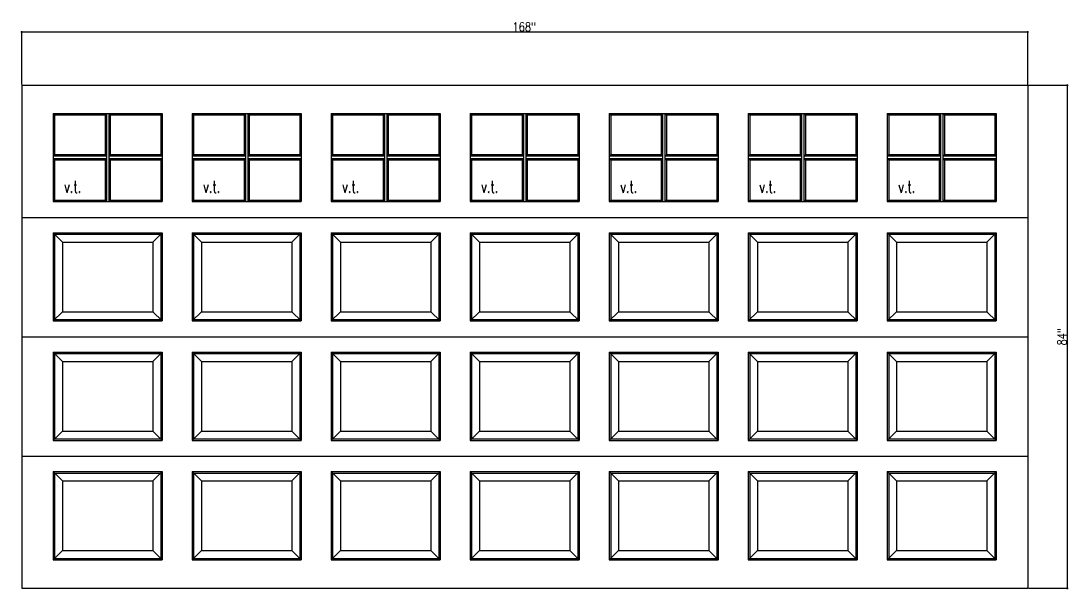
# Model space of a CAD drawing. Header units: inches. Extents: x 1985 to 11287, y 379 to 3234.
# Drawn here: x 9522.2 to 9697.1, y 2849.9 to 2944.8 of the extents above; entities that cross this region are included whole.
import ezdxf

# ---------------------------------------------------------------- set-up
doc = ezdxf.new("R2010")
doc.units = ezdxf.units.IN
doc.header["$MEASUREMENT"] = 0
doc.layers.get('0').update_dxf_attribs({"linetype": 'CONTINUOUS'})
doc.layers.get('Defpoints').update_dxf_attribs({"linetype": 'CONTINUOUS'})
doc.layers.add('COTE1-1 99', color=7, linetype='CONTINUOUS')
doc.layers.add('elevation 99', color=7, linetype='CONTINUOUS')
doc.styles.get("Standard").update_dxf_attribs({"font": 'txt.shx', "width": 0.8})
doc.dimstyles.new('Elevation', dxfattribs={"dimscale": 2, "dimtxt": 0.75, "dimasz": 0.0625, "dimexe": 0.0625, "dimexo": 0.0625, "dimgap": 0.0625, "dimtad": 1, "dimdec": 5, "dimzin": 0, "dimdsep": 46, "dimlunit": 5, "dimtxsty": 'Standard', "dimblk1": 'OBLIQUE', "dimblk2": 'OBLIQUE', "dimsah": 1, "dimcen": 2, "dimdle": 0.0625, "dimclrd": 1, "dimclre": 1, "dimadec": 1, "dimazin": 0, "dimtfac": 0.375, "dimtdec": 5, "dimtmove": 0, "dimatfit": 3, "dimldrblk": 'OBLIQUE', "dimfxl": 1, "dimfrac": 2, "dimtolj": 1, "dimtzin": 0, "dimarcsym": 0})

# ---------------------------------------------------------------- blocks, each defined once
blk = doc.blocks.new('_OBLIQUE')
at = {"color": 0, "linetype": 'ByBlock'}
blk.add_line((-0.5, -0.5), (0.5, 0.5), dxfattribs=at)
blk = doc.blocks.new('*D74')
at = {"layer": 'COTE1-1 99', "color": 1, "lineweight": -2, "transparency": 16777216}
for p, q in [((9690.44, 2942.93), (9522.19, 2942.93)), ((9522.32, 2934.18), (9522.32, 2943.06)), ((9690.32, 2934.18), (9690.32, 2943.06))]:
    blk.add_line(p, q, dxfattribs=at)
at = {"layer": 'Defpoints', "color": 0, "transparency": 16777216}
for p in [(9522.32, 2942.93), (9522.32, 2934.05), (9690.32, 2934.05)]:
    blk.add_point(p, dxfattribs=at)
at = {"layer": 'COTE1-1 99', "color": 1, "lineweight": -2, "transparency": 16777216, "xscale": 0.125, "yscale": 0.125, "zscale": 0.125, "rotation": 180}
blk.add_blockref('_OBLIQUE', (9522.32, 2942.93), dxfattribs=at)
at = {"layer": 'COTE1-1 99', "color": 1, "lineweight": -2, "transparency": 16777216, "xscale": 0.125, "yscale": 0.125, "zscale": 0.125}
blk.add_blockref('_OBLIQUE', (9690.32, 2942.93), dxfattribs=at)
at = {"layer": 'COTE1-1 99', "color": 0, "transparency": 16777216, "insert": (9606.25, 2943.81), "char_height": 1.5, "attachment_point": 5}
blk.add_mtext('\\A1;168"', dxfattribs=at)
blk = doc.blocks.new('*D75')
at = {"layer": 'COTE1-1 99', "color": 1, "lineweight": -2, "transparency": 16777216}
for p, q in [((9690.44, 2934.05), (9697.05, 2934.05)), ((9696.93, 2934.18), (9696.93, 2849.93)), ((9690.44, 2850.05), (9697.05, 2850.05))]:
    blk.add_line(p, q, dxfattribs=at)
at = {"layer": 'Defpoints', "color": 0, "transparency": 16777216}
for p in [(9690.32, 2934.05), (9690.32, 2850.05), (9696.93, 2850.05)]:
    blk.add_point(p, dxfattribs=at)
at = {"layer": 'COTE1-1 99', "color": 1, "lineweight": -2, "transparency": 16777216, "xscale": 0.125, "yscale": 0.125, "zscale": 0.125}
for p, rotation in [((9696.93, 2934.05), 90), ((9696.93, 2850.05), 270)]:
    blk.add_blockref('_OBLIQUE', p, dxfattribs=dict(at, rotation=rotation))
at = {"layer": 'COTE1-1 99', "color": 0, "transparency": 16777216, "insert": (9696.05, 2892.05), "char_height": 1.5, "attachment_point": 5, "rotation": 90}
blk.add_mtext('\\A1;84"', dxfattribs=at)

msp = doc.modelspace()

# ---------------------------------------------------------------- linework, layer by layer
at = {"layer": 'elevation 99'}
for p, q in [((9522.318175, 2934.053961), (9690.318175, 2934.053961)), ((9522.318175, 2934.053961), (9522.318175, 2850.053961)), ((9527.818175, 2934.053961), (9568.746575, 2934.053961)), ((9574.246575, 2934.053961), (9615.174975, 2934.053961)), ((9690.318175, 2934.053961), (9690.318175, 2850.053961)), ((9527.585175, 2929.349511), (9545.765375, 2929.349511)), ((9527.585175, 2929.349511), (9527.585175, 2914.633461)), ((9527.585175, 2929.349511), (9527.818175, 2929.116511)), ((9527.818175, 2929.116511), (9536.237775, 2929.116511)), ((9527.818175, 2929.116511), (9527.818175, 2922.429011)), ((9536.237775, 2929.116511), (9536.470775, 2929.349511)), ((9536.237775, 2929.116511), (9536.237775, 2922.428961)), ((9536.470775, 2929.349511), (9536.470775, 2914.633461)), ((9536.470775, 2929.349511), (9536.879775, 2929.349511)), ((9536.879775, 2929.349511), (9536.879775, 2914.633461)), ((9536.879775, 2929.349511), (9537.112775, 2929.116511)), ((9537.112775, 2929.116511), (9545.532375, 2929.116511)), ((9537.112775, 2929.116511), (9537.112775, 2922.428961)), ((9545.765375, 2929.349511), (9545.532375, 2929.116511)), ((9545.532375, 2929.116511), (9545.532375, 2922.429011)), ((9545.765375, 2929.349511), (9545.765375, 2914.633461)), ((9550.799375, 2929.349511), (9568.979575, 2929.349511)), ((9550.799375, 2929.349511), (9550.799375, 2914.633461)), ((9550.799375, 2929.349511), (9551.032375, 2929.116511)), ((9551.032375, 2929.116511), (9559.451975, 2929.116511)), ((9551.032375, 2929.116511), (9551.032375, 2922.429011)), ((9559.451975, 2929.116511), (9559.684975, 2929.349511)), ((9559.451975, 2929.116511), (9559.451975, 2922.428961)), ((9559.684975, 2929.349511), (9559.684975, 2914.633461)), ((9559.684975, 2929.349511), (9560.093975, 2929.349511)), ((9560.093975, 2929.349511), (9560.093975, 2914.633461)), ((9560.093975, 2929.349511), (9560.326975, 2929.116511)), ((9560.326975, 2929.116511), (9568.746575, 2929.116511)), ((9560.326975, 2929.116511), (9560.326975, 2922.428961)), ((9568.979575, 2929.349511), (9568.746575, 2929.116511)), ((9568.746575, 2929.116511), (9568.746575, 2922.429011)), ((9568.979575, 2929.349511), (9568.979575, 2914.633461)), ((9574.013575, 2929.349511), (9592.193775, 2929.349511)), ((9574.013575, 2929.349511), (9574.013575, 2914.633461)), ((9574.013575, 2929.349511), (9574.246575, 2929.116511)), ((9574.246575, 2929.116511), (9582.666175, 2929.116511)), ((9574.246575, 2929.116511), (9574.246575, 2922.429011)), ((9582.666175, 2929.116511), (9582.899175, 2929.349511)), ((9582.666175, 2929.116511), (9582.666175, 2922.428961)), ((9582.899175, 2929.349511), (9582.899175, 2914.633461)), ((9582.899175, 2929.349511), (9583.308175, 2929.349511)), ((9583.308175, 2929.349511), (9583.308175, 2914.633461)), ((9583.308175, 2929.349511), (9583.541175, 2929.116511)), ((9583.541175, 2929.116511), (9591.960775, 2929.116511)), ((9583.541175, 2929.116511), (9583.541175, 2922.428961)), ((9592.193775, 2929.349511), (9591.960775, 2929.116511)), ((9591.960775, 2929.116511), (9591.960775, 2922.429011)), ((9592.193775, 2929.349511), (9592.193775, 2914.633461)), ((9597.227775, 2929.349511), (9615.407975, 2929.349511)), ((9597.227775, 2929.349511), (9597.227775, 2914.633461)), ((9597.227775, 2929.349511), (9597.460775, 2929.116511)), ((9597.460775, 2929.116511), (9605.880375, 2929.116511)), ((9597.460775, 2929.116511), (9597.460775, 2922.429011)), ((9605.880375, 2929.116511), (9606.113375, 2929.349511)), ((9605.880375, 2929.116511), (9605.880375, 2922.428961)), ((9606.113375, 2929.349511), (9606.113375, 2914.633461)), ((9606.113375, 2929.349511), (9606.522375, 2929.349511)), ((9606.522375, 2929.349511), (9606.522375, 2914.633461)), ((9606.522375, 2929.349511), (9606.755375, 2929.116511)), ((9606.755375, 2929.116511), (9615.174975, 2929.116511)), ((9606.755375, 2929.116511), (9606.755375, 2922.428961)), ((9615.407975, 2929.349511), (9615.174975, 2929.116511)), ((9615.174975, 2929.116511), (9615.174975, 2922.429011)), ((9615.407975, 2929.349511), (9615.407975, 2914.633461)), ((9620.441975, 2929.349511), (9638.622175, 2929.349511)), ((9620.441975, 2929.349511), (9620.441975, 2914.633461)), ((9620.441975, 2929.349511), (9620.674975, 2929.116511)), ((9620.674975, 2929.116511), (9629.094575, 2929.116511)), ((9620.674975, 2929.116511), (9620.674975, 2922.429011)), ((9629.094575, 2929.116511), (9629.327575, 2929.349511)), ((9629.094575, 2929.116511), (9629.094575, 2922.428961)), ((9629.327575, 2929.349511), (9629.327575, 2914.633461)), ((9629.327575, 2929.349511), (9629.736575, 2929.349511)), ((9629.736575, 2929.349511), (9629.736575, 2914.633461)), ((9629.736575, 2929.349511), (9629.969575, 2929.116511)), ((9629.969575, 2929.116511), (9638.389175, 2929.116511)), ((9629.969575, 2929.116511), (9629.969575, 2922.428961)), ((9638.622175, 2929.349511), (9638.389175, 2929.116511)), ((9638.389175, 2929.116511), (9638.389175, 2922.429011)), ((9638.622175, 2929.349511), (9638.622175, 2914.633461)), ((9643.656175, 2929.349511), (9661.836375, 2929.349511)), ((9643.656175, 2929.349511), (9643.656175, 2914.633461)), ((9643.656175, 2929.349511), (9643.889175, 2929.116511)), ((9643.889175, 2929.116511), (9652.308775, 2929.116511)), ((9643.889175, 2929.116511), (9643.889175, 2922.429011)), ((9652.308775, 2929.116511), (9652.541775, 2929.349511)), ((9652.308775, 2929.116511), (9652.308775, 2922.428961)), ((9652.541775, 2929.349511), (9652.541775, 2914.633461)), ((9652.541775, 2929.349511), (9652.950775, 2929.349511)), ((9652.950775, 2929.349511), (9652.950775, 2914.633461)), ((9652.950775, 2929.349511), (9653.183775, 2929.116511)), ((9653.183775, 2929.116511), (9661.603375, 2929.116511)), ((9653.183775, 2929.116511), (9653.183775, 2922.428961)), ((9661.836375, 2929.349511), (9661.603375, 2929.116511)), ((9661.603375, 2929.116511), (9661.603375, 2922.429011)), ((9661.836375, 2929.349511), (9661.836375, 2914.633461)), ((9666.870375, 2929.349511), (9685.050575, 2929.349511)), ((9666.870375, 2929.349511), (9666.870375, 2914.633461)), ((9666.870375, 2929.349511), (9667.103375, 2929.116511)), ((9667.103375, 2929.116511), (9675.522975, 2929.116511)), ((9667.103375, 2929.116511), (9667.103375, 2922.429011)), ((9675.522975, 2929.116511), (9675.755975, 2929.349511)), ((9675.522975, 2929.116511), (9675.522975, 2922.428961)), ((9675.755975, 2929.349511), (9675.755975, 2914.633461)), ((9675.755975, 2929.349511), (9676.164975, 2929.349511)), ((9676.164975, 2929.349511), (9676.164975, 2914.633461)), ((9676.164975, 2929.349511), (9676.397975, 2929.116511)), ((9676.397975, 2929.116511), (9684.817575, 2929.116511)), ((9676.397975, 2929.116511), (9676.397975, 2922.428961)), ((9685.050575, 2929.349511), (9684.817575, 2929.116511)), ((9684.817575, 2929.116511), (9684.817575, 2922.429011)), ((9685.050575, 2929.349511), (9685.050575, 2914.633461)), ((9527.818175, 2922.429011), (9527.585175, 2922.196011)), ((9534.576241, 2922.195961), (9527.585175, 2922.196011)), ((9534.343241, 2922.428961), (9527.818175, 2922.429011)), ((9536.470775, 2922.195961), (9532.971475, 2922.196011)), ((9536.237775, 2922.428961), (9534.343241, 2922.428961)), ((9536.470775, 2922.195961), (9536.237775, 2922.428961)), ((9536.879775, 2922.195961), (9537.112775, 2922.428961)), ((9545.765375, 2922.196011), (9536.879775, 2922.195961)), ((9545.532375, 2922.429011), (9537.112775, 2922.428961)), ((9545.765375, 2922.196011), (9545.532375, 2922.429011)), ((9551.032375, 2922.429011), (9550.799375, 2922.196011)), ((9557.790441, 2922.195961), (9550.799375, 2922.196011)), ((9557.557441, 2922.428961), (9551.032375, 2922.429011)), ((9559.684975, 2922.195961), (9556.211775, 2922.196011)), ((9559.451975, 2922.428961), (9557.557441, 2922.428961)), ((9559.684975, 2922.195961), (9559.451975, 2922.428961)), ((9560.093975, 2922.195961), (9560.326975, 2922.428961)), ((9568.979575, 2922.196011), (9560.093975, 2922.195961)), ((9568.746575, 2922.429011), (9560.326975, 2922.428961)), ((9568.979575, 2922.196011), (9568.746575, 2922.429011)), ((9574.246575, 2922.429011), (9574.013575, 2922.196011)), ((9581.004641, 2922.195961), (9574.013575, 2922.196011)), ((9580.771641, 2922.428961), (9574.246575, 2922.429011)), ((9582.899175, 2922.195961), (9579.491475, 2922.196011)), ((9582.666175, 2922.428961), (9580.771641, 2922.428961)), ((9582.899175, 2922.195961), (9582.666175, 2922.428961)), ((9583.308175, 2922.195961), (9583.541175, 2922.428961)), ((9592.193775, 2922.196011), (9583.308175, 2922.195961)), ((9591.960775, 2922.429011), (9583.541175, 2922.428961)), ((9592.193775, 2922.196011), (9591.960775, 2922.429011)), ((9597.460775, 2922.429011), (9597.227775, 2922.196011)), ((9604.218841, 2922.195961), (9597.227775, 2922.196011)), ((9603.985841, 2922.428961), (9597.460775, 2922.429011)), ((9606.113375, 2922.195961), (9602.705675, 2922.196011)), ((9605.880375, 2922.428961), (9603.985841, 2922.428961)), ((9606.113375, 2922.195961), (9605.880375, 2922.428961)), ((9606.522375, 2922.195961), (9606.755375, 2922.428961)), ((9615.407975, 2922.196011), (9606.522375, 2922.195961)), ((9615.174975, 2922.429011), (9606.755375, 2922.428961)), ((9615.407975, 2922.196011), (9615.174975, 2922.429011)), ((9620.674975, 2922.429011), (9620.441975, 2922.196011)), ((9627.433041, 2922.195961), (9620.441975, 2922.196011)), ((9627.200041, 2922.428961), (9620.674975, 2922.429011)), ((9629.327575, 2922.195961), (9625.919875, 2922.196011)), ((9629.094575, 2922.428961), (9627.200041, 2922.428961)), ((9629.327575, 2922.195961), (9629.094575, 2922.428961)), ((9629.736575, 2922.195961), (9629.969575, 2922.428961)), ((9638.622175, 2922.196011), (9629.736575, 2922.195961)), ((9638.389175, 2922.429011), (9629.969575, 2922.428961)), ((9638.622175, 2922.196011), (9638.389175, 2922.429011)), ((9643.889175, 2922.429011), (9643.656175, 2922.196011)), ((9650.647241, 2922.195961), (9643.656175, 2922.196011)), ((9650.414241, 2922.428961), (9643.889175, 2922.429011)), ((9652.541775, 2922.195961), (9649.134075, 2922.196011)), ((9652.308775, 2922.428961), (9650.414241, 2922.428961)), ((9652.541775, 2922.195961), (9652.308775, 2922.428961)), ((9652.950775, 2922.195961), (9653.183775, 2922.428961)), ((9661.836375, 2922.196011), (9652.950775, 2922.195961)), ((9661.603375, 2922.429011), (9653.183775, 2922.428961)), ((9661.836375, 2922.196011), (9661.603375, 2922.429011)), ((9667.103375, 2922.429011), (9666.870375, 2922.196011)), ((9673.861441, 2922.195961), (9666.870375, 2922.196011)), ((9673.628441, 2922.428961), (9667.103375, 2922.429011)), ((9675.755975, 2922.195961), (9672.348275, 2922.196011)), ((9675.522975, 2922.428961), (9673.628441, 2922.428961)), ((9675.755975, 2922.195961), (9675.522975, 2922.428961)), ((9676.164975, 2922.195961), (9676.397975, 2922.428961)), ((9685.050575, 2922.196011), (9676.164975, 2922.195961)), ((9684.817575, 2922.429011), (9676.397975, 2922.428961)), ((9685.050575, 2922.196011), (9684.817575, 2922.429011)), ((9527.818175, 2921.554011), (9527.585175, 2921.787011)), ((9534.576241, 2921.786961), (9527.585175, 2921.787011)), ((9527.818175, 2921.554011), (9527.818175, 2914.866461)), ((9534.343241, 2921.553961), (9527.818175, 2921.554011)), ((9536.470775, 2921.786961), (9532.971475, 2921.787011)), ((9536.237775, 2921.553961), (9534.343241, 2921.553961)), ((9536.237775, 2921.553961), (9536.470775, 2921.786961)), ((9536.237775, 2921.553961), (9536.237775, 2914.866461)), ((9545.765375, 2921.787011), (9536.879775, 2921.786961)), ((9537.112775, 2921.553961), (9536.879775, 2921.786961)), ((9545.532375, 2921.554011), (9537.112775, 2921.553961)), ((9537.112775, 2921.553961), (9537.112775, 2914.866461)), ((9545.532375, 2921.554011), (9545.765375, 2921.787011)), ((9545.532375, 2921.554011), (9545.532375, 2914.866461)), ((9551.032375, 2921.554011), (9550.799375, 2921.787011)), ((9557.790441, 2921.786961), (9550.799375, 2921.787011)), ((9551.032375, 2921.554011), (9551.032375, 2914.866461)), ((9557.557441, 2921.553961), (9551.032375, 2921.554011)), ((9559.684975, 2921.786961), (9556.211775, 2921.787011)), ((9559.451975, 2921.553961), (9557.557441, 2921.553961)), ((9559.451975, 2921.553961), (9559.684975, 2921.786961)), ((9559.451975, 2921.553961), (9559.451975, 2914.866461)), ((9568.979575, 2921.787011), (9560.093975, 2921.786961)), ((9560.326975, 2921.553961), (9560.093975, 2921.786961)), ((9568.746575, 2921.554011), (9560.326975, 2921.553961)), ((9560.326975, 2921.553961), (9560.326975, 2914.866461)), ((9568.746575, 2921.554011), (9568.979575, 2921.787011)), ((9568.746575, 2921.554011), (9568.746575, 2914.866461)), ((9574.246575, 2921.554011), (9574.013575, 2921.787011)), ((9581.004641, 2921.786961), (9574.013575, 2921.787011)), ((9574.246575, 2921.554011), (9574.246575, 2914.866461)), ((9580.771641, 2921.553961), (9574.246575, 2921.554011)), ((9582.899175, 2921.786961), (9579.491475, 2921.787011)), ((9582.666175, 2921.553961), (9580.771641, 2921.553961)), ((9582.666175, 2921.553961), (9582.899175, 2921.786961)), ((9582.666175, 2921.553961), (9582.666175, 2914.866461)), ((9592.193775, 2921.787011), (9583.308175, 2921.786961)), ((9583.541175, 2921.553961), (9583.308175, 2921.786961)), ((9591.960775, 2921.554011), (9583.541175, 2921.553961)), ((9583.541175, 2921.553961), (9583.541175, 2914.866461)), ((9591.960775, 2921.554011), (9592.193775, 2921.787011)), ((9591.960775, 2921.554011), (9591.960775, 2914.866461)), ((9597.460775, 2921.554011), (9597.227775, 2921.787011)), ((9604.218841, 2921.786961), (9597.227775, 2921.787011)), ((9597.460775, 2921.554011), (9597.460775, 2914.866461)), ((9603.985841, 2921.553961), (9597.460775, 2921.554011)), ((9606.113375, 2921.786961), (9602.705675, 2921.787011)), ((9605.880375, 2921.553961), (9603.985841, 2921.553961)), ((9605.880375, 2921.553961), (9606.113375, 2921.786961)), ((9605.880375, 2921.553961), (9605.880375, 2914.866461)), ((9615.407975, 2921.787011), (9606.522375, 2921.786961)), ((9606.755375, 2921.553961), (9606.522375, 2921.786961)), ((9615.174975, 2921.554011), (9606.755375, 2921.553961)), ((9606.755375, 2921.553961), (9606.755375, 2914.866461)), ((9615.174975, 2921.554011), (9615.407975, 2921.787011)), ((9615.174975, 2921.554011), (9615.174975, 2914.866461)), ((9620.674975, 2921.554011), (9620.441975, 2921.787011)), ((9627.433041, 2921.786961), (9620.441975, 2921.787011)), ((9620.674975, 2921.554011), (9620.674975, 2914.866461)), ((9627.200041, 2921.553961), (9620.674975, 2921.554011)), ((9629.327575, 2921.786961), (9625.919875, 2921.787011)), ((9629.094575, 2921.553961), (9627.200041, 2921.553961)), ((9629.094575, 2921.553961), (9629.327575, 2921.786961)), ((9629.094575, 2921.553961), (9629.094575, 2914.866461)), ((9638.622175, 2921.787011), (9629.736575, 2921.786961)), ((9629.969575, 2921.553961), (9629.736575, 2921.786961)), ((9638.389175, 2921.554011), (9629.969575, 2921.553961)), ((9629.969575, 2921.553961), (9629.969575, 2914.866461)), ((9638.389175, 2921.554011), (9638.622175, 2921.787011)), ((9638.389175, 2921.554011), (9638.389175, 2914.866461)), ((9643.889175, 2921.554011), (9643.656175, 2921.787011)), ((9650.647241, 2921.786961), (9643.656175, 2921.787011)), ((9643.889175, 2921.554011), (9643.889175, 2914.866461)), ((9650.414241, 2921.553961), (9643.889175, 2921.554011)), ((9652.541775, 2921.786961), (9649.134075, 2921.787011)), ((9652.308775, 2921.553961), (9650.414241, 2921.553961)), ((9652.308775, 2921.553961), (9652.541775, 2921.786961)), ((9652.308775, 2921.553961), (9652.308775, 2914.866461)), ((9661.836375, 2921.787011), (9652.950775, 2921.786961)), ((9653.183775, 2921.553961), (9652.950775, 2921.786961)), ((9661.603375, 2921.554011), (9653.183775, 2921.553961)), ((9653.183775, 2921.553961), (9653.183775, 2914.866461)), ((9661.603375, 2921.554011), (9661.836375, 2921.787011)), ((9661.603375, 2921.554011), (9661.603375, 2914.866461)), ((9667.103375, 2921.554011), (9666.870375, 2921.787011)), ((9673.861441, 2921.786961), (9666.870375, 2921.787011)), ((9667.103375, 2921.554011), (9667.103375, 2914.866461)), ((9673.628441, 2921.553961), (9667.103375, 2921.554011)), ((9675.755975, 2921.786961), (9672.348275, 2921.787011)), ((9675.522975, 2921.553961), (9673.628441, 2921.553961)), ((9675.522975, 2921.553961), (9675.755975, 2921.786961)), ((9675.522975, 2921.553961), (9675.522975, 2914.866461)), ((9685.050575, 2921.787011), (9676.164975, 2921.786961)), ((9676.397975, 2921.553961), (9676.164975, 2921.786961)), ((9684.817575, 2921.554011), (9676.397975, 2921.553961)), ((9676.397975, 2921.553961), (9676.397975, 2914.866461)), ((9684.817575, 2921.554011), (9685.050575, 2921.787011)), ((9684.817575, 2921.554011), (9684.817575, 2914.866461)), ((9527.585175, 2914.633461), (9527.818175, 2914.866461)), ((9527.585175, 2914.633461), (9545.765375, 2914.633461)), ((9527.818175, 2914.866461), (9536.237775, 2914.866461)), ((9536.237775, 2914.866461), (9536.470775, 2914.633461)), ((9536.470775, 2914.633461), (9536.879775, 2914.633461)), ((9537.112775, 2914.866461), (9536.879775, 2914.633461)), ((9537.112775, 2914.866461), (9545.532375, 2914.866461)), ((9545.765375, 2914.633461), (9545.532375, 2914.866461)), ((9550.799375, 2914.633461), (9551.032375, 2914.866461)), ((9550.799375, 2914.633461), (9568.979575, 2914.633461)), ((9551.032375, 2914.866461), (9559.451975, 2914.866461)), ((9559.451975, 2914.866461), (9559.684975, 2914.633461)), ((9559.684975, 2914.633461), (9560.093975, 2914.633461)), ((9560.326975, 2914.866461), (9560.093975, 2914.633461)), ((9560.326975, 2914.866461), (9568.746575, 2914.866461)), ((9568.979575, 2914.633461), (9568.746575, 2914.866461)), ((9574.013575, 2914.633461), (9574.246575, 2914.866461)), ((9574.013575, 2914.633461), (9592.193775, 2914.633461)), ((9574.246575, 2914.866461), (9582.666175, 2914.866461)), ((9582.666175, 2914.866461), (9582.899175, 2914.633461)), ((9582.899175, 2914.633461), (9583.308175, 2914.633461)), ((9583.541175, 2914.866461), (9583.308175, 2914.633461)), ((9583.541175, 2914.866461), (9591.960775, 2914.866461)), ((9592.193775, 2914.633461), (9591.960775, 2914.866461)), ((9597.227775, 2914.633461), (9597.460775, 2914.866461)), ((9597.227775, 2914.633461), (9615.407975, 2914.633461)), ((9597.460775, 2914.866461), (9605.880375, 2914.866461)), ((9605.880375, 2914.866461), (9606.113375, 2914.633461)), ((9606.113375, 2914.633461), (9606.522375, 2914.633461)), ((9606.755375, 2914.866461), (9606.522375, 2914.633461)), ((9606.755375, 2914.866461), (9615.174975, 2914.866461)), ((9615.407975, 2914.633461), (9615.174975, 2914.866461)), ((9620.441975, 2914.633461), (9620.674975, 2914.866461)), ((9620.441975, 2914.633461), (9638.622175, 2914.633461)), ((9620.674975, 2914.866461), (9629.094575, 2914.866461)), ((9629.094575, 2914.866461), (9629.327575, 2914.633461)), ((9629.327575, 2914.633461), (9629.736575, 2914.633461)), ((9629.969575, 2914.866461), (9629.736575, 2914.633461)), ((9629.969575, 2914.866461), (9638.389175, 2914.866461)), ((9638.622175, 2914.633461), (9638.389175, 2914.866461)), ((9643.656175, 2914.633461), (9643.889175, 2914.866461)), ((9643.656175, 2914.633461), (9661.836375, 2914.633461)), ((9643.889175, 2914.866461), (9652.308775, 2914.866461)), ((9652.308775, 2914.866461), (9652.541775, 2914.633461)), ((9652.541775, 2914.633461), (9652.950775, 2914.633461)), ((9653.183775, 2914.866461), (9652.950775, 2914.633461)), ((9653.183775, 2914.866461), (9661.603375, 2914.866461)), ((9661.836375, 2914.633461), (9661.603375, 2914.866461)), ((9666.870375, 2914.633461), (9667.103375, 2914.866461)), ((9666.870375, 2914.633461), (9685.050575, 2914.633461)), ((9667.103375, 2914.866461), (9675.522975, 2914.866461)), ((9675.522975, 2914.866461), (9675.755975, 2914.633461)), ((9675.755975, 2914.633461), (9676.164975, 2914.633461)), ((9676.397975, 2914.866461), (9676.164975, 2914.633461)), ((9676.397975, 2914.866461), (9684.817575, 2914.866461)), ((9685.050575, 2914.633461), (9684.817575, 2914.866461)), ((9522.318175, 2911.991461), (9690.318175, 2911.991461)), ((9527.585175, 2909.411961), (9545.765375, 2909.411961)), ((9527.585175, 2909.411961), (9529.130675, 2907.866461)), ((9527.585175, 2909.411961), (9527.585175, 2894.695911)), ((9527.818175, 2909.178961), (9545.532375, 2909.178961)), ((9527.818175, 2909.178961), (9527.818175, 2894.928911)), ((9545.765375, 2909.411961), (9544.219875, 2907.866461)), ((9545.532375, 2909.178961), (9545.532375, 2894.928911)), ((9545.765375, 2909.411961), (9545.765375, 2894.695911)), ((9550.799375, 2909.411961), (9568.979575, 2909.411961)), ((9550.799375, 2909.411961), (9550.799375, 2894.695911)), ((9550.799375, 2909.411961), (9552.344875, 2907.866461)), ((9551.032375, 2909.178961), (9568.746575, 2909.178961)), ((9551.032375, 2909.178961), (9551.032375, 2894.928911)), ((9568.979575, 2909.411961), (9567.434075, 2907.866461)), ((9568.746575, 2909.178961), (9568.746575, 2894.928911)), ((9568.979575, 2909.411961), (9568.979575, 2894.695911)), ((9574.013575, 2909.411961), (9592.193775, 2909.411961)), ((9574.013575, 2909.411961), (9575.559075, 2907.866461)), ((9574.013575, 2909.411961), (9574.013575, 2894.695911)), ((9574.246575, 2909.178961), (9591.960775, 2909.178961)), ((9574.246575, 2909.178961), (9574.246575, 2894.928911)), ((9592.193775, 2909.411961), (9590.648275, 2907.866461)), ((9591.960775, 2909.178961), (9591.960775, 2894.928911)), ((9592.193775, 2909.411961), (9592.193775, 2894.695911)), ((9597.227775, 2909.411961), (9615.407975, 2909.411961)), ((9597.227775, 2909.411961), (9598.773275, 2907.866461)), ((9597.227775, 2909.411961), (9597.227775, 2894.695911)), ((9597.460775, 2909.178961), (9615.174975, 2909.178961)), ((9597.460775, 2909.178961), (9597.460775, 2894.928911)), ((9615.407975, 2909.411961), (9613.862475, 2907.866461)), ((9615.174975, 2909.178961), (9615.174975, 2894.928911)), ((9615.407975, 2909.411961), (9615.407975, 2894.695911)), ((9620.441975, 2909.411961), (9638.622175, 2909.411961)), ((9620.441975, 2909.411961), (9621.987475, 2907.866461)), ((9620.441975, 2909.411961), (9620.441975, 2894.695911)), ((9620.674975, 2909.178961), (9638.389175, 2909.178961)), ((9620.674975, 2909.178961), (9620.674975, 2894.928911)), ((9638.622175, 2909.411961), (9637.076675, 2907.866461)), ((9638.389175, 2909.178961), (9638.389175, 2894.928911)), ((9638.622175, 2909.411961), (9638.622175, 2894.695911)), ((9643.656175, 2909.411961), (9661.836375, 2909.411961)), ((9643.656175, 2909.411961), (9645.201675, 2907.866461)), ((9643.656175, 2909.411961), (9643.656175, 2894.695911)), ((9643.889175, 2909.178961), (9661.603375, 2909.178961)), ((9643.889175, 2909.178961), (9643.889175, 2894.928911)), ((9661.836375, 2909.411961), (9660.290875, 2907.866461)), ((9661.603375, 2909.178961), (9661.603375, 2894.928911)), ((9661.836375, 2909.411961), (9661.836375, 2894.695911)), ((9666.870375, 2909.411961), (9685.050575, 2909.411961)), ((9666.870375, 2909.411961), (9668.415875, 2907.866461)), ((9666.870375, 2909.411961), (9666.870375, 2894.695911)), ((9667.103375, 2909.178961), (9684.817575, 2909.178961)), ((9667.103375, 2909.178961), (9667.103375, 2894.928911)), ((9685.050575, 2909.411961), (9683.505075, 2907.866461)), ((9684.817575, 2909.178961), (9684.817575, 2894.928911)), ((9685.050575, 2909.411961), (9685.050575, 2894.695911)), ((9529.130675, 2907.866461), (9544.219875, 2907.866461)), ((9529.130675, 2907.866461), (9529.130675, 2896.241411)), ((9544.219875, 2907.866461), (9544.219875, 2896.241411)), ((9552.344875, 2907.866461), (9567.434075, 2907.866461)), ((9552.344875, 2907.866461), (9552.344875, 2896.241411)), ((9567.434075, 2907.866461), (9567.434075, 2896.241411)), ((9575.559075, 2907.866461), (9590.648275, 2907.866461)), ((9575.559075, 2907.866461), (9575.559075, 2896.241411)), ((9590.648275, 2907.866461), (9590.648275, 2896.241411)), ((9598.773275, 2907.866461), (9613.862475, 2907.866461)), ((9598.773275, 2907.866461), (9598.773275, 2896.241411)), ((9613.862475, 2907.866461), (9613.862475, 2896.241411)), ((9621.987475, 2907.866461), (9637.076675, 2907.866461)), ((9621.987475, 2907.866461), (9621.987475, 2896.241411)), ((9637.076675, 2907.866461), (9637.076675, 2896.241411)), ((9645.201675, 2907.866461), (9660.290875, 2907.866461)), ((9645.201675, 2907.866461), (9645.201675, 2896.241411)), ((9660.290875, 2907.866461), (9660.290875, 2896.241411)), ((9668.415875, 2907.866461), (9683.505075, 2907.866461)), ((9668.415875, 2907.866461), (9668.415875, 2896.241411)), ((9683.505075, 2907.866461), (9683.505075, 2896.241411)), ((9527.585175, 2894.695911), (9529.130675, 2896.241411)), ((9529.130675, 2896.241411), (9544.219875, 2896.241411)), ((9545.765375, 2894.695911), (9544.219875, 2896.241411)), ((9550.799375, 2894.695911), (9552.344875, 2896.241411)), ((9552.344875, 2896.241411), (9567.434075, 2896.241411)), ((9568.979575, 2894.695911), (9567.434075, 2896.241411)), ((9574.013575, 2894.695911), (9575.559075, 2896.241411)), ((9575.559075, 2896.241411), (9590.648275, 2896.241411)), ((9592.193775, 2894.695911), (9590.648275, 2896.241411)), ((9597.227775, 2894.695911), (9598.773275, 2896.241411)), ((9598.773275, 2896.241411), (9613.862475, 2896.241411)), ((9615.407975, 2894.695911), (9613.862475, 2896.241411)), ((9620.441975, 2894.695911), (9621.987475, 2896.241411)), ((9621.987475, 2896.241411), (9637.076675, 2896.241411)), ((9638.622175, 2894.695911), (9637.076675, 2896.241411)), ((9643.656175, 2894.695911), (9645.201675, 2896.241411)), ((9645.201675, 2896.241411), (9660.290875, 2896.241411)), ((9661.836375, 2894.695911), (9660.290875, 2896.241411)), ((9666.870375, 2894.695911), (9668.415875, 2896.241411)), ((9668.415875, 2896.241411), (9683.505075, 2896.241411)), ((9685.050575, 2894.695911), (9683.505075, 2896.241411)), ((9527.585175, 2894.695911), (9545.765375, 2894.695911)), ((9527.818175, 2894.928911), (9545.532375, 2894.928911)), ((9550.799375, 2894.695911), (9568.979575, 2894.695911)), ((9551.032375, 2894.928911), (9568.746575, 2894.928911)), ((9574.013575, 2894.695911), (9592.193775, 2894.695911)), ((9574.246575, 2894.928911), (9591.960775, 2894.928911)), ((9597.227775, 2894.695911), (9615.407975, 2894.695911)), ((9597.460775, 2894.928911), (9615.174975, 2894.928911)), ((9620.441975, 2894.695911), (9638.622175, 2894.695911)), ((9620.674975, 2894.928911), (9638.389175, 2894.928911)), ((9643.656175, 2894.695911), (9661.836375, 2894.695911)), ((9643.889175, 2894.928911), (9661.603375, 2894.928911)), ((9666.870375, 2894.695911), (9685.050575, 2894.695911)), ((9667.103375, 2894.928911), (9684.817575, 2894.928911)), ((9522.318175, 2892.053961), (9690.318175, 2892.053961)), ((9527.585175, 2889.474461), (9545.765375, 2889.474461)), ((9527.585175, 2889.474461), (9527.585175, 2874.758411)), ((9527.585175, 2889.474461), (9529.130675, 2887.928961)), ((9527.818175, 2889.241461), (9545.532375, 2889.241461)), ((9527.818175, 2889.241461), (9527.818175, 2874.991411)), ((9545.765375, 2889.474461), (9544.219875, 2887.928961)), ((9545.532375, 2889.241461), (9545.532375, 2874.991411)), ((9545.765375, 2889.474461), (9545.765375, 2874.758411)), ((9550.799375, 2889.474461), (9550.799375, 2874.758411)), ((9550.799375, 2889.474461), (9568.979575, 2889.474461)), ((9550.799375, 2889.474461), (9552.344875, 2887.928961)), ((9551.032375, 2889.241461), (9551.032375, 2874.991411)), ((9551.032375, 2889.241461), (9568.746575, 2889.241461)), ((9568.979575, 2889.474461), (9567.434075, 2887.928961)), ((9568.746575, 2889.241461), (9568.746575, 2874.991411)), ((9568.979575, 2889.474461), (9568.979575, 2874.758411)), ((9574.013575, 2889.474461), (9592.193775, 2889.474461)), ((9574.013575, 2889.474461), (9574.013575, 2874.758411)), ((9574.013575, 2889.474461), (9575.559075, 2887.928961)), ((9574.246575, 2889.241461), (9591.960775, 2889.241461)), ((9574.246575, 2889.241461), (9574.246575, 2874.991411)), ((9592.193775, 2889.474461), (9590.648275, 2887.928961)), ((9591.960775, 2889.241461), (9591.960775, 2874.991411)), ((9592.193775, 2889.474461), (9592.193775, 2874.758411)), ((9597.227775, 2889.474461), (9597.227775, 2874.758411)), ((9597.227775, 2889.474461), (9615.407975, 2889.474461)), ((9597.227775, 2889.474461), (9598.773275, 2887.928961)), ((9597.460775, 2889.241461), (9597.460775, 2874.991411)), ((9597.460775, 2889.241461), (9615.174975, 2889.241461)), ((9615.407975, 2889.474461), (9613.862475, 2887.928961)), ((9615.174975, 2889.241461), (9615.174975, 2874.991411)), ((9615.407975, 2889.474461), (9615.407975, 2874.758411)), ((9620.441975, 2889.474461), (9620.441975, 2874.758411)), ((9620.441975, 2889.474461), (9638.622175, 2889.474461)), ((9620.441975, 2889.474461), (9621.987475, 2887.928961)), ((9620.674975, 2889.241461), (9620.674975, 2874.991411)), ((9620.674975, 2889.241461), (9638.389175, 2889.241461)), ((9638.622175, 2889.474461), (9637.076675, 2887.928961)), ((9638.389175, 2889.241461), (9638.389175, 2874.991411)), ((9638.622175, 2889.474461), (9638.622175, 2874.758411)), ((9643.656175, 2889.474461), (9643.656175, 2874.758411)), ((9643.656175, 2889.474461), (9661.836375, 2889.474461)), ((9643.656175, 2889.474461), (9645.201675, 2887.928961)), ((9643.889175, 2889.241461), (9643.889175, 2874.991411)), ((9643.889175, 2889.241461), (9661.603375, 2889.241461)), ((9661.836375, 2889.474461), (9660.290875, 2887.928961)), ((9661.603375, 2889.241461), (9661.603375, 2874.991411)), ((9661.836375, 2889.474461), (9661.836375, 2874.758411)), ((9666.870375, 2889.474461), (9666.870375, 2874.758411)), ((9666.870375, 2889.474461), (9685.050575, 2889.474461)), ((9666.870375, 2889.474461), (9668.415875, 2887.928961)), ((9667.103375, 2889.241461), (9667.103375, 2874.991411)), ((9667.103375, 2889.241461), (9684.817575, 2889.241461)), ((9685.050575, 2889.474461), (9683.505075, 2887.928961)), ((9684.817575, 2889.241461), (9684.817575, 2874.991411)), ((9685.050575, 2889.474461), (9685.050575, 2874.758411)), ((9529.130675, 2887.928961), (9544.219875, 2887.928961)), ((9529.130675, 2887.928961), (9529.130675, 2876.303911)), ((9544.219875, 2887.928961), (9544.219875, 2876.303911)), ((9552.344875, 2887.928961), (9552.344875, 2876.303911)), ((9552.344875, 2887.928961), (9567.434075, 2887.928961)), ((9567.434075, 2887.928961), (9567.434075, 2876.303911)), ((9575.559075, 2887.928961), (9590.648275, 2887.928961)), ((9575.559075, 2887.928961), (9575.559075, 2876.303911)), ((9590.648275, 2887.928961), (9590.648275, 2876.303911)), ((9598.773275, 2887.928961), (9598.773275, 2876.303911)), ((9598.773275, 2887.928961), (9613.862475, 2887.928961)), ((9613.862475, 2887.928961), (9613.862475, 2876.303911)), ((9621.987475, 2887.928961), (9621.987475, 2876.303911)), ((9621.987475, 2887.928961), (9637.076675, 2887.928961)), ((9637.076675, 2887.928961), (9637.076675, 2876.303911)), ((9645.201675, 2887.928961), (9645.201675, 2876.303911)), ((9645.201675, 2887.928961), (9660.290875, 2887.928961)), ((9660.290875, 2887.928961), (9660.290875, 2876.303911)), ((9668.415875, 2887.928961), (9668.415875, 2876.303911)), ((9668.415875, 2887.928961), (9683.505075, 2887.928961)), ((9683.505075, 2887.928961), (9683.505075, 2876.303911)), ((9527.585175, 2874.758411), (9529.130675, 2876.303911)), ((9527.585175, 2874.758411), (9545.765375, 2874.758411)), ((9527.818175, 2874.991411), (9545.532375, 2874.991411)), ((9529.130675, 2876.303911), (9544.219875, 2876.303911)), ((9545.765375, 2874.758411), (9544.219875, 2876.303911)), ((9550.799375, 2874.758411), (9552.344875, 2876.303911)), ((9550.799375, 2874.758411), (9568.979575, 2874.758411)), ((9551.032375, 2874.991411), (9568.746575, 2874.991411)), ((9552.344875, 2876.303911), (9567.434075, 2876.303911)), ((9568.979575, 2874.758411), (9567.434075, 2876.303911)), ((9574.013575, 2874.758411), (9575.559075, 2876.303911)), ((9574.013575, 2874.758411), (9592.193775, 2874.758411)), ((9574.246575, 2874.991411), (9591.960775, 2874.991411)), ((9575.559075, 2876.303911), (9590.648275, 2876.303911)), ((9592.193775, 2874.758411), (9590.648275, 2876.303911)), ((9597.227775, 2874.758411), (9598.773275, 2876.303911)), ((9597.227775, 2874.758411), (9615.407975, 2874.758411)), ((9597.460775, 2874.991411), (9615.174975, 2874.991411)), ((9598.773275, 2876.303911), (9613.862475, 2876.303911)), ((9615.407975, 2874.758411), (9613.862475, 2876.303911)), ((9620.441975, 2874.758411), (9621.987475, 2876.303911)), ((9620.441975, 2874.758411), (9638.622175, 2874.758411)), ((9620.674975, 2874.991411), (9638.389175, 2874.991411)), ((9621.987475, 2876.303911), (9637.076675, 2876.303911)), ((9638.622175, 2874.758411), (9637.076675, 2876.303911)), ((9643.656175, 2874.758411), (9645.201675, 2876.303911)), ((9643.656175, 2874.758411), (9661.836375, 2874.758411)), ((9643.889175, 2874.991411), (9661.603375, 2874.991411)), ((9645.201675, 2876.303911), (9660.290875, 2876.303911)), ((9661.836375, 2874.758411), (9660.290875, 2876.303911)), ((9666.870375, 2874.758411), (9668.415875, 2876.303911)), ((9666.870375, 2874.758411), (9685.050575, 2874.758411)), ((9667.103375, 2874.991411), (9684.817575, 2874.991411)), ((9668.415875, 2876.303911), (9683.505075, 2876.303911)), ((9685.050575, 2874.758411), (9683.505075, 2876.303911)), ((9522.318175, 2872.116461), (9690.318175, 2872.116461)), ((9527.585175, 2869.537011), (9545.765375, 2869.537011)), ((9527.585175, 2869.537011), (9527.585175, 2854.820961)), ((9527.585175, 2869.537011), (9529.130675, 2867.991511)), ((9545.765375, 2869.537011), (9544.219875, 2867.991511)), ((9545.765375, 2869.537011), (9545.765375, 2854.820961)), ((9550.799375, 2869.537011), (9568.979575, 2869.537011)), ((9550.799375, 2869.537011), (9550.799375, 2854.820961)), ((9550.799375, 2869.537011), (9552.344875, 2867.991511)), ((9568.979575, 2869.537011), (9567.434075, 2867.991511)), ((9568.979575, 2869.537011), (9568.979575, 2854.820961)), ((9574.013575, 2869.537011), (9592.193775, 2869.537011)), ((9574.013575, 2869.537011), (9574.013575, 2854.820961)), ((9574.013575, 2869.537011), (9575.559075, 2867.991511)), ((9592.193775, 2869.537011), (9590.648275, 2867.991511)), ((9592.193775, 2869.537011), (9592.193775, 2854.820961)), ((9597.227775, 2869.537011), (9597.227775, 2854.820961)), ((9597.227775, 2869.537011), (9615.407975, 2869.537011)), ((9597.227775, 2869.537011), (9598.773275, 2867.991511)), ((9615.407975, 2869.537011), (9613.862475, 2867.991511)), ((9615.407975, 2869.537011), (9615.407975, 2854.820961)), ((9620.441975, 2869.537011), (9620.441975, 2854.820961)), ((9620.441975, 2869.537011), (9638.622175, 2869.537011)), ((9620.441975, 2869.537011), (9621.987475, 2867.991511)), ((9638.622175, 2869.537011), (9637.076675, 2867.991511)), ((9638.622175, 2869.537011), (9638.622175, 2854.820961)), ((9643.656175, 2869.537011), (9643.656175, 2854.820961)), ((9643.656175, 2869.537011), (9661.836375, 2869.537011)), ((9643.656175, 2869.537011), (9645.201675, 2867.991511)), ((9661.836375, 2869.537011), (9660.290875, 2867.991511)), ((9661.836375, 2869.537011), (9661.836375, 2854.820961)), ((9666.870375, 2869.537011), (9666.870375, 2854.820961)), ((9666.870375, 2869.537011), (9685.050575, 2869.537011)), ((9666.870375, 2869.537011), (9668.415875, 2867.991511)), ((9685.050575, 2869.537011), (9683.505075, 2867.991511)), ((9685.050575, 2869.537011), (9685.050575, 2854.820961)), ((9527.818175, 2869.304011), (9545.532375, 2869.304011)), ((9527.818175, 2869.304011), (9527.818175, 2855.053961)), ((9529.130675, 2867.991511), (9544.219875, 2867.991511)), ((9529.130675, 2867.991511), (9529.130675, 2856.366461)), ((9544.219875, 2867.991511), (9544.219875, 2856.366461)), ((9545.532375, 2869.304011), (9545.532375, 2855.053961)), ((9551.032375, 2869.304011), (9568.746575, 2869.304011)), ((9551.032375, 2869.304011), (9551.032375, 2855.053961)), ((9552.344875, 2867.991511), (9567.434075, 2867.991511)), ((9552.344875, 2867.991511), (9552.344875, 2856.366461)), ((9567.434075, 2867.991511), (9567.434075, 2856.366461)), ((9568.746575, 2869.304011), (9568.746575, 2855.053961)), ((9574.246575, 2869.304011), (9591.960775, 2869.304011)), ((9574.246575, 2869.304011), (9574.246575, 2855.053961)), ((9575.559075, 2867.991511), (9590.648275, 2867.991511)), ((9575.559075, 2867.991511), (9575.559075, 2856.366461)), ((9590.648275, 2867.991511), (9590.648275, 2856.366461)), ((9591.960775, 2869.304011), (9591.960775, 2855.053961)), ((9597.460775, 2869.304011), (9597.460775, 2855.053961)), ((9597.460775, 2869.304011), (9615.174975, 2869.304011)), ((9598.773275, 2867.991511), (9598.773275, 2856.366461)), ((9598.773275, 2867.991511), (9613.862475, 2867.991511)), ((9613.862475, 2867.991511), (9613.862475, 2856.366461)), ((9615.174975, 2869.304011), (9615.174975, 2855.053961)), ((9620.674975, 2869.304011), (9620.674975, 2855.053961)), ((9620.674975, 2869.304011), (9638.389175, 2869.304011)), ((9621.987475, 2867.991511), (9621.987475, 2856.366461)), ((9621.987475, 2867.991511), (9637.076675, 2867.991511)), ((9637.076675, 2867.991511), (9637.076675, 2856.366461)), ((9638.389175, 2869.304011), (9638.389175, 2855.053961)), ((9643.889175, 2869.304011), (9643.889175, 2855.053961)), ((9643.889175, 2869.304011), (9661.603375, 2869.304011)), ((9645.201675, 2867.991511), (9645.201675, 2856.366461)), ((9645.201675, 2867.991511), (9660.290875, 2867.991511)), ((9660.290875, 2867.991511), (9660.290875, 2856.366461)), ((9661.603375, 2869.304011), (9661.603375, 2855.053961)), ((9667.103375, 2869.304011), (9667.103375, 2855.053961)), ((9667.103375, 2869.304011), (9684.817575, 2869.304011)), ((9668.415875, 2867.991511), (9668.415875, 2856.366461)), ((9668.415875, 2867.991511), (9683.505075, 2867.991511)), ((9683.505075, 2867.991511), (9683.505075, 2856.366461)), ((9684.817575, 2869.304011), (9684.817575, 2855.053961)), ((9527.585175, 2854.820961), (9529.130675, 2856.366461)), ((9529.130675, 2856.366461), (9544.219875, 2856.366461)), ((9545.765375, 2854.820961), (9544.219875, 2856.366461)), ((9550.799375, 2854.820961), (9552.344875, 2856.366461)), ((9552.344875, 2856.366461), (9567.434075, 2856.366461)), ((9568.979575, 2854.820961), (9567.434075, 2856.366461)), ((9574.013575, 2854.820961), (9575.559075, 2856.366461)), ((9575.559075, 2856.366461), (9590.648275, 2856.366461)), ((9592.193775, 2854.820961), (9590.648275, 2856.366461)), ((9597.227775, 2854.820961), (9598.773275, 2856.366461)), ((9598.773275, 2856.366461), (9613.862475, 2856.366461)), ((9615.407975, 2854.820961), (9613.862475, 2856.366461)), ((9620.441975, 2854.820961), (9621.987475, 2856.366461)), ((9621.987475, 2856.366461), (9637.076675, 2856.366461)), ((9638.622175, 2854.820961), (9637.076675, 2856.366461)), ((9643.656175, 2854.820961), (9645.201675, 2856.366461)), ((9645.201675, 2856.366461), (9660.290875, 2856.366461)), ((9661.836375, 2854.820961), (9660.290875, 2856.366461)), ((9666.870375, 2854.820961), (9668.415875, 2856.366461)), ((9668.415875, 2856.366461), (9683.505075, 2856.366461)), ((9685.050575, 2854.820961), (9683.505075, 2856.366461)), ((9527.585175, 2854.820961), (9545.765375, 2854.820961)), ((9527.818175, 2855.053961), (9545.532375, 2855.053961)), ((9550.799375, 2854.820961), (9568.979575, 2854.820961)), ((9551.032375, 2855.053961), (9568.746575, 2855.053961)), ((9574.013575, 2854.820961), (9592.193775, 2854.820961)), ((9574.246575, 2855.053961), (9591.960775, 2855.053961)), ((9597.227775, 2854.820961), (9615.407975, 2854.820961)), ((9597.460775, 2855.053961), (9615.174975, 2855.053961)), ((9620.441975, 2854.820961), (9638.622175, 2854.820961)), ((9620.674975, 2855.053961), (9638.389175, 2855.053961)), ((9643.656175, 2854.820961), (9661.836375, 2854.820961)), ((9643.889175, 2855.053961), (9661.603375, 2855.053961)), ((9666.870375, 2854.820961), (9685.050575, 2854.820961)), ((9667.103375, 2855.053961), (9684.817575, 2855.053961)), ((9522.318175, 2850.053961), (9690.318175, 2850.053961))]:
    msp.add_line(p, q, dxfattribs=at)

# ---------------------------------------------------------------- texts
at = {"layer": 'elevation 99', "width": 0.7}
for p in [(9529.398109, 2916.111725), (9552.612309, 2916.111725), (9575.826509, 2916.111725), (9599.040709, 2916.111725), (9622.254909, 2916.111725), (9645.469109, 2916.111725), (9668.683309, 2916.111725)]:
    msp.add_text('v.t.', height=2, dxfattribs=at).set_placement(p)

# ---------------------------------------------------------------- dimensions: what is measured, and where the dimension line sits
at = {"layer": 'COTE1-1 99'}
dim = msp.add_linear_dim(base=(9522.318175, 2942.933905), p1=(9690.318175, 2934.053961), p2=(9522.318175, 2934.053961), dimstyle='Elevation', override={"dimpost": '"'}, dxfattribs=at)
dim.commit()
dim.dimension.update_dxf_attribs({"geometry": '*D74', "text_midpoint": (9606.246191, 2942.933905), "dimtype": 160})
dim = msp.add_linear_dim(base=(9696.9299, 2850.053961), p1=(9690.318175, 2934.053961), p2=(9690.318175, 2850.053961), angle=90, dimstyle='Elevation', override={"dimpost": '"'}, dxfattribs=at)
dim.commit()
dim.dimension.update_dxf_attribs({"geometry": '*D75', "text_midpoint": (9696.0549, 2892.053961)})

doc.saveas('drawing.dxf')
